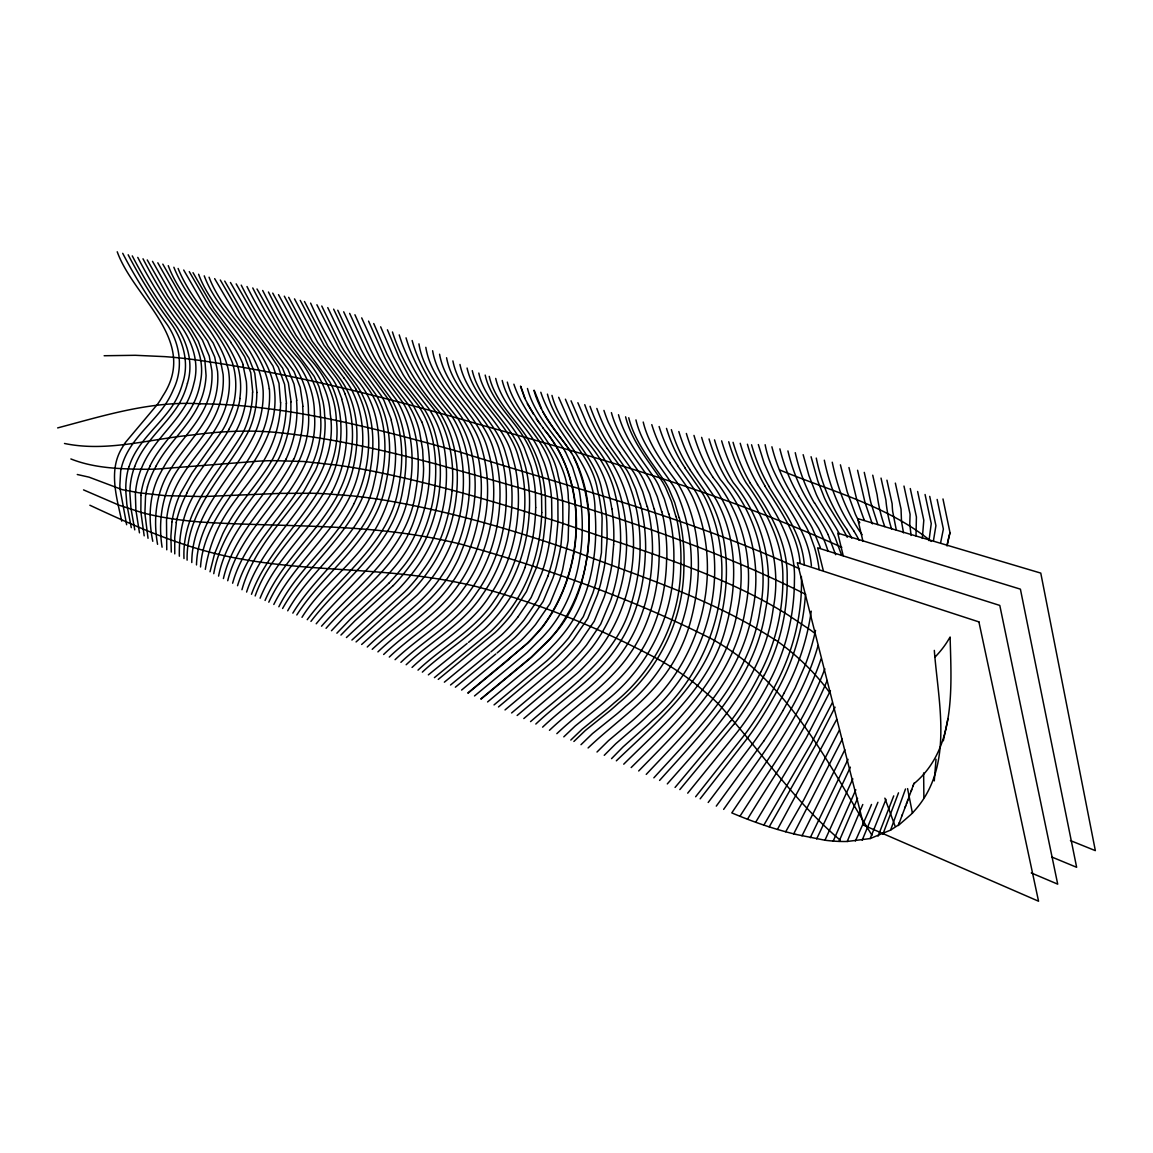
<?xml version="1.0" encoding="UTF-8"?>
<svg xmlns="http://www.w3.org/2000/svg" width="1153" height="1153" viewBox="0 0 1153 1153"><rect width="100%" height="100%" fill="white"/><g stroke="black" fill="none" stroke-linecap="round" stroke-linejoin="round"><path stroke-width="1.5" d="M252.752 392.078L250.777 372.678L244.667 356.724L234.592 340.726L209.399 306.64L189.265 271.618M179.364 556.207C178.816 535.453 182.895 514.454 193.185 496.266A164.346 131.456 -66.7 0 1 196.414 490.356L236.134 431.063A78.678 66.989 -70.7 0 0 246.367 381.557L242.995 365.069M280.525 402.7L278.983 383.329L272.973 366.005L262.956 350.771L236.379 315.677L214.66 278.637M535.713 507.608L535.453 493.988A131.658 101.853 -69.6 0 0 530.942 466.115L524.24 447.753A144.413 111.971 -69.3 0 0 517.538 435.243C504.683 414.446 484.101 397.929 478.812 373.053M659.17 555.328C658.767 589.558 650.076 624.364 630.547 652.814C609.461 684.392 576.529 704.613 549.462 730.296M666.621 558.11C666.232 592.455 657.412 627.318 637.912 655.898C616.769 687.491 583.951 707.956 556.841 733.668M541.766 512.638L541.564 496.237A134.195 103.626 -69.5 0 0 535.612 463.549A140.363 108.512 -69.4 0 0 523.736 437.275C510.822 416.579 490.601 399.846 485.197 375.085M673.655 560.733C674.476 614.996 648.39 667.227 606.06 700.808A245.488 184.451 -70.8 0 1 599.027 706.789L575.261 725.929L563.803 736.853M680.731 563.385C681.466 617.186 655.985 669.1 614.29 702.797A225.801 168.453 -70.4 0 1 606.103 709.888L582.279 729.056L570.807 740.053M683.859 564.552C684.478 617.806 659.703 669.417 618.584 703.085A222.63 165.773 -70.3 0 1 609.245 711.271L585.378 730.44L573.891 741.465M645.334 551.61C644.714 585.191 635.98 619.305 616.797 647.179C595.77 678.627 562.794 698.487 535.814 724.041M652.209 554.175C651.632 587.843 642.884 622.029 623.658 649.989C602.601 681.495 569.625 701.528 542.616 727.154M929.001 540.627L931.249 523.592L925.066 494.493M923.884 797.717L923.639 772.928M183.99 558.571C181.742 507.997 220.713 471.491 243.903 430.862A80.436 68.358 -70.6 0 0 252.536 392.106M613.655 544.706L612.056 562.938A142.381 106.898 -69.3 0 1 610.441 572.767L607.343 586.286A167.733 126.787 -69.1 0 1 604.143 597.182L594.184 621.308L579.815 642.394A206.401 157.356 -70.4 0 1 573.646 649.629L567.074 656.72A181.007 137.149 -70.1 0 1 558.038 665.468L505.028 709.931M805.457 593.925C803.425 626.67 794.129 658.882 778.679 687.808A275.365 198.273 -70.1 0 1 747.461 738.165L700.159 798.827M187.117 560.156C185.892 508.891 226.752 473.134 248.702 430.977M936.02 759.236L934.276 780.898M191.787 562.534C191.888 510.188 235.688 475.54 255.836 431.15A83.477 70.751 -70.6 0 0 263.129 390.651C259.8 343.853 214.098 316.599 198.604 274.255M140.983 495.372L140.853 511.932L144.183 535.842M933.411 540.872L935.919 525.682L929.722 496.381M452.077 490.832C449.238 518.36 440.72 545.672 424.333 568.227A156.995 126.196 -69.6 0 1 404.89 591.691L351.924 640.045M196.486 564.927C197.956 511.557 244.94 478.063 262.985 431.323M913.81 783.838C956.37 748.456 951.355 686.929 950.115 637.018L947.435 641.428A144.154 76.92 -13.2 0 1 935.213 656.893M171.984 521.79L170.903 536.044L171.293 552.1M940.661 542.559L943.37 529.083L937.144 499.436M811.251 611.176C807.518 637.292 799.591 662.788 787.585 686.28A272.54 195.477 -70.1 0 1 784.069 693.14M200.521 566.973C204.874 498.817 284.416 458.779 274.097 387.091C265.968 343.897 224.302 317.781 209.068 277.21M176.351 522.64L174.737 537.312L174.766 553.872M947.953 718.578L943.327 740.788M210.019 571.787L214.53 553.901L222.745 533.81A137.87 109.477 -66.3 0 1 227.055 525.581C239.939 501.598 259.785 482.3 272.958 458.534A101.839 85.999 -70.2 0 0 286.232 403.665M947.319 544.302L950.014 532.686L942.981 498.961M213.752 573.675C221.477 528.535 256.845 496.784 278.723 458.692A100.743 84.904 -70.2 0 0 290.801 401.965M218.566 576.111C227.617 530.25 264.974 498.687 286.146 458.88M187.449 383.272C194.007 362.229 186.786 340.034 174.175 322.926C158.35 301.798 144.442 279.314 132.264 255.894M241.943 589.731C248.284 566.8 261.342 546.551 275.639 527.8A263.288 199.267 -65.6 0 1 280.871 520.983L303.455 491.927L315.619 470.02A99.144 82.439 -70 0 0 325.103 422.502L324.324 410.05A125.216 104.764 -69.5 0 0 323.099 401.95L318.992 386.601L314.207 376.411L281.577 332.179L257.004 288.985M147.469 486.926L146.662 490.155A62.478 52.188 -66.8 0 0 145.537 496.266L144.889 513.445L148.031 538.278M223.408 578.561C234.16 532.052 272.915 500.488 293.597 459.081M818.082 645.478C800.759 707.02 759.654 757.881 723.652 809.377M227.718 580.737C242.735 518.98 313.659 480.21 308.413 412.082C308.773 390.291 299.722 369.724 285.54 353.539C268.087 332.583 253.501 309.48 241.236 285.137M232.618 583.216C249.365 521.992 320.174 483.021 314.423 414.46C314.625 392.712 305.92 371.972 291.695 355.801C273.982 334.629 259.339 311.195 246.987 286.535M246.598 592.051C266.516 529.429 341.259 486.595 330.248 413.841C329.181 392.063 318.185 372.707 304.147 356.681C287.27 336.662 274.529 313.702 262.682 290.484M820.994 659.069C801.796 715.71 764.612 763.675 731.795 812.894A636.096 345.741 58.5 0 0 777.453 829.425A683.873 374.509 59.2 0 0 795.844 834.383M129.093 466.648C136.861 441.772 159.085 426.034 172.993 405.02A69.324 60.201 -71.2 0 0 177.36 397.194A71.414 62.031 -71.2 0 0 182.65 383.185C189.827 361.711 182.592 338.78 169.549 321.283C153.998 300.256 140.262 277.974 128.17 254.784M795.844 834.397L824.957 840.22A334.5 172.172 54.3 0 0 847.196 841.474L870.184 838.562L890.606 830.088L905.523 788.983M547.963 576.068L537.846 599.762L524.082 619.91A188.89 146.705 -70.2 0 1 519.369 625.502L516.429 628.817A150.971 116.165 -69.7 0 1 509.006 636.485L490.933 651.906M882.924 834.109L898.504 792.832M912.974 786.144L914.07 783.146M913.392 785.02L906.445 803.828M911.129 791.232L911.735 789.546M237.532 585.71C256.168 524.788 327.092 484.894 320.448 415.512C320.375 393.303 310.863 372.491 296.321 356.09C278.867 335.379 264.945 312.074 252.752 287.947M898.475 824.971L890.606 830.088M898.691 824.409L899.311 822.723M907.382 801.349L907.771 800.312M824.842 668.812C804.837 722.268 770.29 768.446 739.967 816.252M905.451 806.451L906.806 802.892M901.949 815.719L902.352 814.667M905.004 807.648L905.725 805.745M905.264 806.97L898.273 825.548L910.956 814.508A236.307 121.166 52.8 0 0 914.516 810.732C954.223 766.529 938.355 703.431 934.319 650.393M251.484 594.285C273.29 533.32 345.41 490.515 336.244 418.842C335.364 396.791 325.477 376.368 310.993 360.096C293.583 339.558 280.51 315.936 268.433 291.997M893.734 795.887L878.082 836.127M134.742 466.489C143.462 442.19 165.066 426.279 178.427 404.919A69.367 60.129 -71.2 0 0 182.52 397.18A71.212 61.758 -71.2 0 0 187.449 383.272M885.994 799.375L870.184 838.562M877.923 802.286L862.17 840.191M255.159 595.957C272.843 545.542 323.244 513.907 337.022 461.733C343.176 437.174 342.556 410.295 332.338 386.889A80.393 66.24 -70.7 0 0 329.801 381.888L295.961 335.336L272.728 293.121M847.21 841.488L862.79 804.491M871.495 804.463L870.76 806.25A269.009 182.909 -67.8 0 1 867.632 813.542L855.353 841.041M827.148 680.486C806.682 729.964 775.047 773.62 747.475 819.206M839.024 841.416L857.573 798.323M833.215 841.085L855.8 789.762M260.088 598.205C276.259 557.951 310.95 529.631 331.805 492.23M824.957 840.22L852.831 778.837M830.448 690.733L806.293 737.819L755.676 822.248M816.67 838.923L850.381 767.163M265.06 600.482C282.427 559.969 318.732 531.908 338.723 493.008M832.336 702.71L810.761 744.42L763.862 825.101M810.271 837.683L848.046 759.337M835.075 707.178L816.425 743.671L769.224 826.86M268.793 602.183C291.478 552.734 343.58 519.383 354.043 463.78C359.347 437.809 358.035 409.358 344.747 385.88A126.916 104.707 -69.1 0 0 338.55 376.599L312.276 341.23L288.668 297.33M760.865 671.925C775.81 642.552 783.334 609.418 782.873 576.5C782.873 541.535 765.823 510.52 746.121 482.848A205.609 137.769 -76.2 0 1 728.725 441.758M354.086 503.486C371.223 468.277 375.056 424.03 355.715 388.878M836.718 719.386L777.453 829.411M801.984 835.853L844.846 749.753M764.468 674.779C780.149 644.844 787.758 610.845 787.182 577.105C787.73 541.867 769.527 511.183 750.243 483.193M785.683 831.76L803.598 800.24L839.456 729.95M842.281 739.159L793.696 833.85M287.702 610.802C312.996 565.273 364.074 535.078 374.408 481.06C381.441 451.457 381.239 418.366 365.415 391.501A130.664 107.013 -69 0 0 359.765 383.214C339.083 359.347 323.474 331.862 310.618 303.109M273.809 604.475C297.633 556.236 348.955 523.188 359.549 468.075C365.04 442.997 364.031 415.786 352.904 392.323A88.738 72.668 -70.4 0 0 350.253 387.365A127.378 104.88 -69.1 0 0 343.998 378.083M186.858 492.936C198.057 469.876 216.476 451.486 229.072 429.32M149.904 466.115C160.901 443.329 181.266 426.913 193.012 404.631A66.254 57.146 -71.1 0 0 196.327 397.151A69.079 59.625 -71.1 0 0 200.622 380.821C204.657 360.197 195.895 339.962 183.803 323.748C168.035 303.542 154.848 281.491 143.001 258.791M278.853 606.766C294.289 575.678 321.37 552.936 341.187 524.932A142.597 117.995 -69.9 0 0 354.13 503.515M282.6 608.481C309.408 560.185 363.714 525.927 370.704 467.397C375.143 441.383 373.269 413.221 359.765 390.017A133.402 109.535 -68.9 0 0 353.467 380.721L327.928 346.174L304.493 301.509M292.833 613.137C319.929 568.213 371.05 537.039 380.922 482.213C387.437 452.61 387.163 419.62 371.122 392.957A103.856 84.558 -70 0 0 369.291 390.118L339.904 350.08L316.902 304.752M156.102 465.971C169.376 440.662 194.208 422.445 202.784 394.542A67.868 58.472 -71.1 0 0 206.07 375.59L204.744 358.698L198.345 341.331L190.778 328.605L167.776 296.033L147.253 259.944M296.811 614.953C324.93 570.807 375.59 539.373 385.621 484.635C391.876 456.329 391.645 425.313 378.328 398.967A88.867 72.077 -70.5 0 0 375.532 394.081L344.3 351.132A207.223 161.161 -79.2 0 1 340.265 344.098L321.773 306.021M783.06 710.45L795.138 687.981L805.457 664.431A168.05 116.756 -69.9 0 0 815.531 630.388M374.696 529.789C355.614 563.14 322.033 584.758 302 617.316M307.231 619.694C338.737 576.716 389.973 543.524 398.679 487.042C404.083 458.764 402.945 428.123 389.642 402.094A88.954 71.846 -70.5 0 0 386.788 397.223L356.868 356.363A202.611 157.096 -79 0 1 351.535 347.024L333.621 309.148M763.963 740.803L716.272 806.12M310.935 621.381C343.19 579.109 394.24 545.96 402.829 489.521C408.479 460.811 407.225 429.622 393.634 403.233A90.006 72.596 -70.4 0 0 390.781 398.361L361.523 358.554A202.467 156.765 -78.9 0 1 355.513 348.062L337.771 310.243M316.21 623.787C350.238 582.337 401.028 547.992 409.2 490.904C414.619 462.194 413.033 431.107 399.342 404.833A91.534 73.691 -70.4 0 0 396.459 399.976L367.865 361.22A201.66 155.842 -78.9 0 1 361.192 349.561L343.695 311.8M733.726 724.444L679.838 789.589M730.425 721.317L675.067 787.441M708.187 802.474L753.442 742.633A318.257 231.104 -70.3 0 0 784.083 693.155M517.697 617.331L531.115 597.542L541.535 573.733A147.397 113.657 -69.2 0 0 549.779 540.08L551.408 525.119A187.435 146.013 -68.8 0 0 551.855 516.385L551.638 499.926A139.398 107.315 -69.4 0 0 544.057 462.439L538.494 448.935A132.696 102.084 -69.6 0 0 532.225 437.938C519.153 418.683 501.108 401.893 495.704 378.415M321.528 626.209C357.243 585.537 407.903 550.067 415.599 492.288C420.73 463.592 419 432.548 405.092 406.447A94.416 75.867 -70.3 0 0 402.166 401.604L373.543 362.748A199.772 154.127 -78.8 0 1 366.899 351.06L349.647 313.371M695.634 796.766L744.434 735.009A260.074 186.786 -70 0 0 775.594 684.752C793.091 651.676 802.647 613.987 801.378 576.486M687.707 793.163L735.715 734.057A245.618 176.207 -70.1 0 0 770.406 679.578C786.144 649.096 794.316 614.823 794.417 580.55C795.945 544.533 776.949 513.186 757.507 484.563M326.068 628.299C356.724 593.046 399.947 565.157 414.705 518.446A138.418 111.971 -69.2 0 0 422.027 487.805L423.252 476.621A121.022 97.457 -69.5 0 0 423.583 468.349L422.647 449.742L419.433 431.136A102.286 82.108 -70.1 0 0 411.967 411.117A97.14 77.914 -70.2 0 0 407.585 403.68L384.252 372.895A219.43 168.28 -79.1 0 1 377.089 361.768L375.734 359.448A193.992 149.587 -78.6 0 1 370.675 349.921L354.922 314.755M667.299 783.91C712.28 732.616 764.295 679.088 773.259 608.15C781.993 563.586 767.595 517.812 739.678 482.747A205.22 137.899 -76.2 0 1 721.634 440.85M659.588 780.422C704.108 730.584 755.763 679.247 765.578 609.879C774.6 565.056 762.205 517.899 733.294 482.631A202.784 136.731 -76.2 0 1 714.514 439.869M653.852 777.828C698.531 728.638 750.517 678.007 760.216 608.899C769.022 564.249 757.204 517.034 728.148 481.954A199.469 134.887 -76.2 0 1 709.037 438.933M331.473 630.734L344.949 616.307L382.998 580.074A191.672 156.837 -70.2 0 0 393.115 568.645C422.906 534.733 434.868 487.099 427.532 442.882A114.032 91.548 -69.8 0 0 421.839 422.012M646.242 774.384C690.229 727.356 741.076 678.843 752.318 612.214C762.32 565.806 750.934 516.14 720.452 479.605A192.551 130.808 -76.1 0 1 701.629 437.376M638.69 770.968C683.325 724.963 734.317 677.013 745.112 610.456C754.984 563.788 743.44 513.777 712.727 477.097M631.167 767.552C676.364 722.686 727.759 675.283 737.747 608.798C747.49 561.857 736.205 511.384 705.045 474.589A181.742 124.524 -76.1 0 1 686.366 433.47M623.73 764.18C663.955 724.142 711.315 684.911 725.871 627.246C737.531 585.796 737.416 538.97 716.532 500.416A160.815 115.401 -69.4 0 0 713.909 496.107L697.45 472.125M336.878 633.199L350.512 619.017L388.82 583.245M616.336 760.821C657.498 721.331 706.083 682.028 719.501 623.485C730.108 582.207 729.892 535.986 709.052 497.851A177.331 127.911 -69 0 0 705.059 491.481L689.898 469.675M611.551 758.631L623.009 746.942L646.674 725.857A264.541 196.053 -70.7 0 0 652.512 720.394C715.033 667.083 742.806 571.081 704.195 496.194A176.798 127.767 -69 0 0 700.188 489.823L685.012 468.089M604.244 755.316L615.716 743.786L639.483 723.248A238.642 176.279 -70.4 0 0 648.793 714.543C710.003 661.678 734.461 566.786 696.801 493.671A178.787 129.64 -69 0 0 692.103 486.292L677.56 465.682M597.009 752.015L608.481 740.644L632.348 720.654A223.567 165.009 -70.2 0 0 643.965 709.873C703.186 658.68 724.704 568.17 692.405 496.612A130.505 94.33 -70 0 0 689.451 491.149A173.642 126.21 -69.1 0 0 684.767 483.799L670.167 463.275M340.942 635.044L354.692 621.02L393.187 585.58M580.982 744.694L592.469 733.596L616.394 714.384A206.315 152.628 -70 0 0 625.733 706.112C688.082 656.201 708.49 563.341 676.076 491.092A124.711 90.669 -70.1 0 0 672.862 485.226C659.055 464.371 641.832 444.899 635.937 419.894M346.419 637.537L399.024 588.621A164.274 132.624 -69.7 0 0 416.968 567.089C441.902 533.19 451.255 488.656 444.164 447.364A114.306 91.173 -69.8 0 0 441.296 435.546A118.038 94.215 -69.7 0 0 432.087 413.97A116.727 93.148 -69.7 0 0 428.484 408.162L407.542 381.239A147.656 113.974 -77.4 0 1 403.074 374.624L393.202 356.263L380.663 326.818M588.102 747.951C611.566 725.453 639.007 707.106 659.588 681.538A109.91 78.966 -69.3 0 0 665.771 673.64L669.662 667.991A121.18 87.325 -69.4 0 0 688.745 627.736C702.292 582.654 703.258 531.173 680.818 488.728A138.605 100.715 -69.8 0 0 676.436 481.594C662.86 463.29 648.663 444.64 643.215 422.041M356.075 641.933L409.301 593.982A152.427 122.146 -69.6 0 0 429.867 569.063C449.497 540.44 458.649 505.028 457.15 470.482A148.852 119.148 -69.1 0 0 456.53 462.8L455.132 452.841A123.803 98.538 -69.6 0 0 444.64 421.018A120.215 95.627 -69.7 0 0 438.861 411.102C418.928 387.538 401.748 361.754 392.452 331.963M361.638 644.469L417.271 595.006A147.411 117.678 -69.5 0 0 434.681 574.064C458.923 539.085 468.608 494.017 460.724 452.149A120.762 95.829 -69.6 0 0 457.741 440.316A124.783 99.115 -69.6 0 0 444.842 412.803C425.298 389.555 408.076 364.362 399.226 334.889M530.539 721.619C569.423 687.62 617.777 656.331 631.556 602.947C644.181 560.992 643.633 513.82 624.537 473.869A115.386 85.538 -70.2 0 0 621.308 468.147L607.256 448.488M367.245 647.02C390.968 623.6 420.73 606.118 439.97 578.287A120.777 95.497 -69.2 0 0 459.845 539.532C471.404 505.418 473.998 467.023 460.58 433.052A128.387 101.795 -69.5 0 0 450.852 414.518C431.712 391.588 414.403 367 406.029 337.829M377.925 651.877C402.08 628.529 432.389 611.277 451.702 583.115C467.455 561.035 476.405 534.704 480.052 507.983C482.732 487.114 481.291 465.61 475.324 445.418C464.573 407.11 425.27 384.28 418.943 343.868M523.822 718.55L577.076 673.467A189.942 143.116 -70.2 0 0 597.023 652.324C642.279 595.179 647.712 503.89 600.382 446.312A221.16 156.837 -77.3 0 1 595.87 439.581L591.604 432.519A262.019 184.336 -77.9 0 1 587.309 424.708L577.869 402.728M383.632 654.486C407.571 631.383 437.765 614.563 457.049 586.791C473.422 564.264 482.992 537.284 486.436 509.77C488.901 488.886 487.517 467.397 481.507 447.205C471.101 409.373 432.245 387.004 425.817 347.327M372.217 649.312C400.538 622.692 436.165 601.794 454.671 566.195A105.629 83.002 -69.2 0 0 458.75 558.153L465.322 541.492A164.951 131.759 -69.1 0 0 472.615 513.027C476.477 492.807 475.814 471.822 471.375 451.745A119.854 94.69 -69.7 0 0 468.464 441.325L467.124 437.549A127.507 100.873 -69.5 0 0 457.323 417.732M517.149 715.494L570.317 670.628A189.827 143.419 -70.2 0 0 592.08 647.337C635.389 590.278 640.333 500.69 593.536 444.136A234.145 166.104 -77.6 0 1 580.406 422.647L571.052 400.797M389.282 657.051C413.495 633.804 444.222 617.1 463.463 588.852C479.879 566.296 489.42 539.258 492.605 511.644C494.997 490.717 493.715 469.185 487.618 448.964C477.544 411.607 439.192 389.671 432.62 350.743M395.075 659.689C419.533 636.297 450.737 619.68 469.948 591.013C486.292 568.343 495.776 541.247 498.874 513.589C501.252 492.619 500.056 471.029 493.873 450.78C484.13 413.913 446.326 392.395 439.567 354.23M511.615 712.958L564.711 668.264A191.038 144.702 -70.2 0 0 586.488 645.06L600.713 624.104L610.874 599.776A151.432 113.657 -69.2 0 0 618.873 565.402L620.3 550.154A171.437 129.309 -69 0 0 615.529 495.732C611.364 475.685 600.67 458 587.857 442.334A229.173 163.135 -77.5 0 1 574.655 420.96L565.402 399.197M400.898 662.341C425.543 638.82 457.064 622.231 476.29 593.262C492.576 570.461 502.16 543.308 505.201 515.55C507.536 494.522 506.441 472.874 500.171 452.596C490.746 416.233 453.547 395.104 446.571 357.747M406.159 664.748C430.963 641.111 462.785 624.522 482.012 595.294C498.255 572.378 507.94 545.167 510.923 517.308C513.215 496.251 512.206 474.56 505.864 454.239C496.698 418.337 460.105 397.54 452.884 360.918M412.053 667.428C437.65 643.23 470.568 626.252 489.722 595.654C505.187 573.041 514.469 546.479 517.322 519.297C519.571 498.182 518.677 476.434 512.235 456.084C503.342 420.701 467.469 400.264 459.961 364.463M418.006 670.138C443.17 646.256 475.656 629.711 494.868 599.848C511.082 576.716 520.853 549.361 523.721 521.315C525.984 500.143 525.191 478.322 518.648 457.943C510.03 423.093 474.935 402.974 467.066 368.038M422.344 672.127C448.286 647.698 481.795 630.72 500.935 599.546C516.645 576.356 525.883 549.131 528.55 521.315C530.711 499.768 529.731 477.558 522.568 456.963C513.503 423.713 480.066 404.242 472.269 370.646M498.485 706.948L551.408 662.672A174.045 132.004 -70 0 0 558.196 656.259L567.002 646.948A216.995 166.306 -70.6 0 0 573.2 639.728L587.713 618.541L597.47 594.602A177.432 134.858 -69.1 0 0 600.627 583.764L603.711 570.288A140.882 106.033 -69.3 0 0 605.311 560.502L606.91 542.314A189.668 144.514 -68.8 0 0 607.112 533.666L606.838 522.54A147.944 111.61 -69.4 0 0 605.873 511.759L604.258 501.324A185.503 141.07 -68.7 0 0 602.039 491.164C595.697 454.08 561.295 431.308 551.97 395.407M494.046 704.901L546.897 660.77A170.514 129.467 -69.9 0 0 553.671 654.385L562.462 645.118A224.705 172.864 -70.7 0 0 568.688 637.912L583.303 616.639L592.916 592.858A185.186 141.3 -69 0 0 596.043 582.034L601.448 552.777L602.111 518.173A142.727 107.748 -69.4 0 0 601.333 510.159L599.704 499.753A186.152 141.833 -68.6 0 0 597.485 489.607C591.201 452.567 556.654 429.968 547.43 394.124M487.575 701.946L540.339 658.017A165.441 125.792 -69.9 0 0 547.099 651.676L555.89 642.466A237.547 183.788 -70.9 0 0 562.145 635.274C590.595 601.088 598.321 553.771 595.02 510.462C595.164 461.877 554.55 434.868 540.815 392.265M428.354 674.865L467.181 643.417M434.407 677.633L490.601 631.57A140.94 108.915 -69.5 0 0 507.363 613.137C524.255 591.878 534.646 565.936 539.114 539.273A167.084 130.03 -69 0 0 541.737 512.638M438.255 679.391L495.17 632.565A145.206 112.144 -69.6 0 0 511.341 614.736L526.489 591.518L536.563 567.262A144.37 111.51 -69.2 0 0 543.51 537.745L545.196 522.813A180.949 141.098 -68.9 0 0 545.657 514.079L545.455 497.664A137.366 105.975 -69.5 0 0 529.948 442.723A137.711 106.263 -69.5 0 0 525.955 435.892C512.97 416.536 494.522 399.947 489.247 376.368M444.366 682.172L501.396 635.159A153.709 118.658 -69.7 0 0 517.668 617.302M480.873 698.877L531.288 657.095L549.059 639.713A251.556 195.808 -71.2 0 0 555.342 632.536C593.046 584.139 599.387 512.48 573.646 457.078M481.161 699.006L531.591 657.224L549.361 639.829A250.878 195.232 -71.1 0 0 555.645 632.666C582.121 601.635 589.731 558.744 589.197 519.009C588.318 497.692 583.562 476.29 573.949 457.164C564.711 441.167 551.206 428.037 542.76 411.52M450.535 684.997L489.593 652.958M455.363 687.202L495.819 653.996M461.604 690.056L520.94 640.52A159.128 122.117 -69.8 0 0 524.687 636.73L530.697 630.215A224.662 175.184 -70.7 0 0 535.554 624.551L549.938 603.711L559.522 580.262A187.593 145.192 -69 0 0 562.65 569.582L568.141 540.642L569.063 506.326A127.623 97.313 -69.7 0 0 568.328 498.384C567.737 452.697 527.267 424.578 513.878 384.194M467.887 692.924L527.613 643.302A167.358 128.329 -69.9 0 0 531.374 639.511L537.399 632.997A250.187 195.722 -71.1 0 0 542.357 627.304C584.715 571.715 590.552 482.559 542.991 428.037M468.176 693.054L509.424 658.954M474.503 695.951L527.065 652.439L542.587 637.105A253.775 198.143 -71.2 0 0 549.188 629.596C579.916 591.965 587.007 538.898 579.541 492.014A183.111 140.551 -68.6 0 0 577.624 483.482L572.537 467.109L565.46 451.918M497.159 652.929L514.598 637.883A153.594 118.024 -69.7 0 0 518.346 634.092L524.312 627.563A202.928 157.817 -70.4 0 0 529.097 621.928L543.121 601.491L553.008 577.898A171.033 132.134 -69.1 0 0 556.222 567.204L559.364 553.93A141.689 108.584 -69.3 0 0 561.035 544.259L562.895 523.303L562.765 504.005A128.79 98.481 -69.6 0 0 562.03 496.078L560.416 485.831A159.287 122.607 -69.1 0 0 558.153 475.886C551.768 439.091 516.342 417.573 507.306 382.104M509.136 658.839L527.325 643.172A168.756 129.453 -69.9 0 0 531.086 639.382L537.111 632.882A247.16 193.243 -71.1 0 0 542.054 627.189C583.778 572.45 590.019 485.384 544.937 430.559M468.522 642.38L484.447 629.005A132.393 102.343 -69.4 0 0 524.946 567.708M57.65 427.907C104.26 415.584 151.187 400.682 200.06 403.795M104.145 355.744L135.305 355.297L164.879 356.637A821.368 330.594 -27.2 0 1 196.183 359.909C292.113 373.63 386.313 397.194 479.216 424.434C602.082 458.779 725.468 494.334 841.791 547.329M77.28 474.503L88.997 477.14L122.261 489.665L138.994 492.807L165.167 495.646L202.697 496.583L280.381 493.383L312.42 493.268A499.825 241.265 -24.6 0 1 325.766 493.787L351.593 495.804A772.222 387.019 -27.8 0 1 393.144 501.67C454.412 512.71 514.224 530.308 572.955 550.831C641.745 577.163 713.476 599.373 775.479 640.203M64.496 443.473C106.739 452.322 149.501 439.091 191.629 435.056C221.736 431.063 252.305 429.593 282.528 433.081C334.586 438.673 385.635 450.737 436.165 464.054C561.799 499.552 688.413 535.468 805.529 594.256M779.543 469.876C830.261 490.919 885.922 505.259 929.534 540.036M70.881 458.952C94.46 468.334 120.33 468.997 145.393 469.285A266.098 98.697 -19.1 0 0 158.163 468.983L259.497 461.085A303.138 135.204 -22.5 0 1 273.117 460.638L303.484 461.488L335.84 464.99A1070.085 520.983 -30.9 0 1 367.288 470.093C433.024 482.992 497.202 502.492 560.978 522.741C633.545 548.136 708.706 568.977 775.738 607.545A1343 774.355 -34.9 0 1 787.686 614.765L810.746 630.244A619.593 359.736 -23.4 0 1 814.422 632.997M1070.431 840.58L1095.35 850.64L1040.77 573.099L857.616 518.605L862.992 541.377M1051.781 857.01L1076.643 867.301L1020.405 589.154L837.755 533.118L843.232 555.789M89.862 505.23C138.144 527.757 187.535 549.75 240.4 558.888C303.21 570.447 367.476 568.314 430.53 577.768A715.134 390.031 -27.9 0 1 474.445 586.084C538.653 602.76 600.439 628.544 658.939 659.646M1031.258 872.936L1057.705 884.149L999.795 605.426L817.65 547.805L823.271 570.519M83.549 489.895L118.831 505.1L142.035 512.653A408.767 156.693 -17.6 0 0 207.439 522.468C287.875 527.108 369.479 523.448 448.603 541.333A777.67 409.387 -28.2 0 1 460.926 544.173C547.156 568.573 632.363 598.767 712.395 639.31A548.583 316.311 -23.6 0 1 745.732 661.606C801.854 707.697 834.599 774.557 871.942 835.248M799.533 568.789C689.998 518.619 573.156 487.863 458.606 451.616C386.731 431.453 314.092 412.025 239.449 405.597A717.613 313.155 -26.6 0 0 200.06 403.795M930.111 540.498L931.264 541.42M840.105 840.076C794.287 801.076 760.461 751.151 720.841 706.501A572.854 331.516 -25.1 0 0 711.704 697.608L695.374 683.844A704.065 407.398 -27.3 0 0 658.954 659.646M543.279 428.138L536.26 418.827M344.026 378.054L317.752 342.6L294.505 298.872M581.083 440.187C593.925 455.781 604.619 473.436 608.755 493.455A184.682 140.046 -68.7 0 1 610.946 503.645L611.839 508.848M619.593 452.48L633.646 472.24A116.251 85.769 -70.2 0 1 636.874 477.991L642.74 491.769L647.164 506.657M539.863 423.598L527.281 403.723M231.306 342.772L204.83 306.698L183.716 270.047M457.323 417.732C438.544 394.312 420.081 370.171 412.154 340.524M571.614 453.028C558.023 432.865 540.454 414.431 533.969 390.334M854.042 531.173C838.966 510.001 829.569 485.543 824.309 460.177M862.098 534.675C846.677 513.157 837.496 488.022 832.25 462.209M846.691 529.068C831.659 507.81 821.469 483.597 816.266 458.087M814.638 502.953L828.56 525.292A208.088 143.26 -68.9 0 1 835.204 537.774L841.69 555.429M533.378 414.1L524.716 398.217L520.507 386.298M798.582 495.704L818.5 528.132A175.544 121.051 -69.5 0 1 820.187 531.403L824.438 540.959A156.289 107.445 -69.8 0 1 828.013 551.163M789.863 491.423L810.617 524.975A182.088 126.052 -69.3 0 1 812.332 528.218L820.417 547.704M764.814 485.946C779.803 510.073 797.732 533.882 800.124 563.284M768.676 486.191C783.881 510.851 802.272 535.107 804.333 565.201M858.999 521.387L859.763 522.741M162.818 264.138L183.86 301.135L213.233 343.09L220.137 358.655L223.134 374.566A71.255 61.066 -70.9 0 1 221.29 397.814A69.036 59.134 -70.9 0 1 219.401 404.732C211.763 428.902 193.228 447.061 179.306 467.57C162.688 490.328 157.716 519.672 162.097 547.185M157.817 262.798L178.441 299.117L207.67 341.072L214.703 356.94L217.557 371.396A68.618 58.875 -71 0 1 215.899 394.946L215.28 397.511A63.04 54.004 -71 0 1 213.031 404.559C203.764 428.585 184.394 446.557 171.206 468.291C156.275 490.457 152.859 518.389 157.572 544.317M152.513 261.356L173.426 298.108L202.424 340.092L209.255 356.046L211.878 370.733A67.696 58.198 -71 0 1 210.754 389.368C205.09 420.557 178.095 440.763 163.495 467.484A107.589 88.55 -66.9 0 0 160.916 472.197C149.141 493.095 148.031 518.187 152.787 541.29M236.178 283.883L258.531 322.754L294.029 371.511L300.212 387.437L302.994 406.317M230.441 282.485L253.112 321.572L288.005 369.335L294.015 384.05L296.854 400.451M224.734 281.101L245.949 317.752L282.571 368.124L288.409 382.955L291.075 401.921M220.309 280.02L241.741 316.844L268.966 352.991L278.349 367.187L284.589 384.396L286.477 403.622M168.266 265.666C182.477 303.96 219.401 329.931 228.438 370.185A71.356 61.008 -70.9 0 1 227.905 398.088A68.676 58.688 -70.9 0 1 225.743 406.692C215.611 439.682 185.763 461.387 173.181 493.138A80.105 66.009 -66.8 0 0 166.508 520.522L166.753 549.794M137.769 257.393C149.832 280.611 163.539 302.98 179.45 323.777C191.96 340.654 199.844 362.345 193.891 383.373A70.852 61.325 -71.2 0 1 189.423 397.151A69.281 59.942 -71.2 0 1 185.705 404.775C173.094 426.567 152.239 442.781 142.309 466.302A69.295 57.996 -67 0 0 135.391 494.291L135.895 510.058L139.47 532.845M173.858 267.251C187.896 302.461 218.421 327.697 232.344 362.633A67.278 57.347 -71 0 1 233.929 368.398A71.313 60.85 -70.8 0 1 234.679 398.318A67.292 57.347 -70.9 0 1 232.805 406.778L227.055 421.811A101.55 87.369 -71 0 1 222.875 429.68L191.902 473.321L180.502 493.253A85.394 70.102 -66.8 0 0 171.956 521.79M178.11 268.462C192.234 303.47 222.356 328.677 236.797 363.209A68.315 58.14 -70.9 0 1 237.849 366.568A71.558 60.95 -70.8 0 1 239.81 398.491M122.722 253.314C135.189 277.469 149.876 300.385 165.686 322.465C179.782 341.576 184.076 367.591 173.411 389.44A78.764 68.704 -71.3 0 1 164.418 405.856C150.034 425.976 128.055 441.83 121.627 466.835A45.486 38.568 -66.9 0 0 120.676 471.202L119.854 485.226A87.772 73.662 -67.8 0 0 120.071 489.002L126.628 524.716M117.231 251.786C134.339 299.031 199.152 340.639 162.832 395.926A86.893 76.141 -71.5 0 1 157.572 404.184L125.331 442.579A69.396 58.572 -67 0 0 122.607 447.018C107.95 469.689 116.669 497.044 121.742 521.156M278.493 294.649L302.072 337.757L332.9 379.51A94.387 77.784 -70.2 0 1 335.22 383.329A83.376 68.603 -70.6 0 1 337.786 388.316L341.922 399.024M193.012 272.67L213.651 308.37L238.959 342.427L248.99 358.324L254.77 373.197L256.96 392.496M284.301 296.177L307.505 339.112L335.163 376.382A118.37 97.688 -69.4 0 1 340.668 384.771A86.691 71.227 -70.5 0 1 343.263 389.772L345.122 393.922M204.24 275.855C219.618 317.291 263.086 343.925 269.226 388.849M300.241 300.385L323.892 345.122L349.46 379.568A130.721 107.46 -69 0 1 355.744 388.864M541.579 408.767L534.257 390.42M327.755 307.606L345.914 345.54A204.211 158.595 -79.1 0 0 350.598 353.726L381.182 395.623A87.311 70.65 -70.5 0 1 383.992 400.509L391.458 420.052M828.099 534.632L835.608 554.679M361.696 317.882L378.933 356.191A199.714 153.464 -78.6 0 0 391.602 376.786L412.298 403.665L421.839 422.012M368.556 321.111L384.799 357.689A185.402 142.554 -78.3 0 0 397.353 378.415L418.15 405.294A109.91 87.959 -69.9 0 1 423.958 415.109A112.749 90.265 -69.8 0 1 430.847 432.634A110.486 88.421 -69.9 0 1 433.6 444.481C440.749 488.166 429.738 535.367 400.869 569.423A179.954 146.474 -70 0 1 388.835 583.259M373.731 323.546L387.149 354.547L397.237 373.01A164.101 126.527 -77.8 0 0 401.705 379.611L422.56 406.519A114.954 91.909 -69.7 0 1 433.903 429.291C448.07 475.094 438.5 527.786 409.69 566.008A172.791 140.147 -69.8 0 1 393.216 585.609M387.408 329.787L399.255 357.963L408.926 376.253A136.501 105.355 -77.1 0 0 413.394 382.882L434.407 409.834A117.361 93.465 -69.7 0 1 440.187 419.735L442.204 423.944A129.021 102.977 -69.4 0 1 451.976 490.847M877.837 524.557L870.962 502.996A204.326 128.761 -75.2 0 1 868.252 490.068L864.26 472.37M884.855 798.135L895.016 825.995M525.019 398.304L520.81 386.399M558.657 397.295L569.366 421.796A226.997 162.097 -77.6 0 0 581.098 440.172M611.407 412.63C618.08 436.987 634.179 456.66 648.188 477.054A118.889 87.239 -70.2 0 1 651.416 482.848L657.282 496.712L661.678 511.687M618.484 414.72C624.926 439.264 641.356 458.88 655.293 479.403A120.272 88.017 -70.1 0 1 658.522 485.226L664.387 499.119L668.783 514.137M502.204 380.49C510.491 414.547 544.014 434.94 551.898 469.3A152.729 117.62 -69.2 0 1 555.544 484.058L556.438 489.146A132.754 101.81 -69.6 0 1 557.879 502.218L557.994 521.473L556.077 542.429A151.879 116.957 -69.2 0 1 547.934 576.053M625.589 416.824C631.83 441.556 648.562 461.128 662.456 481.781A121.8 88.896 -70.1 0 1 665.67 487.618L671.536 501.555L675.932 516.616M527.469 388.503C533.248 410.151 547.761 427.648 561.122 445.044A118.745 90.121 -70.1 0 1 565.46 451.918M628.745 417.761C634.871 442.579 651.748 462.122 665.627 482.833A122.694 89.444 -70.1 0 1 668.841 488.67L674.707 502.622L679.088 517.697M896.328 530.178L892.667 511.37A90.813 58.025 -73.8 0 1 892.134 503.76L886.931 480.167M640.218 504.265L635.793 489.42L629.927 475.67A115.041 85.091 -70.2 0 0 626.699 469.934L612.647 450.232A206.445 146.172 -77 0 1 590.033 406.317M758.343 444.554L764.237 463.492L771.948 480.599A246.857 162.141 -76.7 0 0 775.854 487.762C790.929 512.105 808.93 536.145 811.395 565.763M654.155 509.078L649.744 494.147L643.878 480.34A117.563 86.504 -70.2 0 0 640.65 474.56L619.233 443.674L608.308 422.243A165.701 117.707 -76.3 0 1 603.927 410.41M765.145 444.712C771.04 475.901 791.506 500.661 806.567 527.627A159.532 110.371 -69.7 0 1 810.314 535.77L814.465 547.372A137.582 94.82 -70.1 0 1 819.149 569.625M811.063 456.732L817.837 481.046L824.381 497.808A153.897 100.542 -75.2 0 0 828.344 505.634L842.194 528.146A194.742 133.013 -69.2 0 1 847.253 537.269M803.151 454.686L808.902 475.526L816.396 494.68A164.965 107.935 -75.3 0 0 820.345 502.348L835.709 527.353A197.84 135.622 -69.1 0 1 839.326 533.853M840.407 464.832L847.239 491.927L855.339 514.152A133.935 86.634 -74.7 0 0 858.25 520.032M903.52 532.859L901.516 521.459L901.041 509.107L895.348 483.107M848.954 467.527L856.477 498.456L863.395 517.884A132.667 85.495 -74.6 0 0 864.419 520.133M857.573 470.251L864.995 502.434L871.524 521.646A132.826 85.264 -74.5 0 0 872.504 523.866M872.735 475.195L877.116 494.767A146.604 93.177 -74.5 0 0 884.783 526.575M881.022 478.091L885.893 500.027A123.227 78.404 -74.2 0 0 891.615 528.996M907.584 788.609L912.455 813.312M903.981 486.062L910.092 514.252L909.775 524.096L911.086 535.468M910.279 488.541L916.419 516.976L916.001 535.9M917.629 491.495L923.798 520.262L922.299 538.422M131.283 527.656L126.859 504.423L125.706 489.953M134.771 529.876L130.938 508.185L129.885 493.21A67.004 56.252 -67.1 0 1 134.67 466.461M775.738 640.074A596.231 345.525 -23.7 0 1 829.656 692.593M947.017 545.96A80.465 50.083 -72.9 0 1 950 532.672M125.821 489.939A65.361 54.998 -67.2 0 1 128.949 466.605M140.853 495.372A72.74 60.691 -67 0 1 150.02 466.172M147.411 486.912A80.696 67.076 -67 0 1 156.159 466.014M231.119 342.96A124.337 106.58 -68.7 0 1 243.312 364.852M176.135 522.612A93.191 76.184 -66.7 0 1 187.002 493.023M240.083 398.52A79.946 68.243 -70.9 0 1 228.943 429.233M269.384 388.82A86.043 72.812 -70.6 0 1 262.913 431.294M256.816 392.524A81.503 69.194 -70.6 0 1 248.774 431.006M205.306 569.38A125.691 100.383 -66.4 0 1 215.813 533.205L217.052 530.553A109.722 88.003 -66.3 0 1 220.785 523.044C232.978 499.941 251.858 481.291 264.887 458.721A100.96 85.437 -70.3 0 0 280.669 402.685M302.662 406.389A98.452 82.526 -70.1 0 1 293.871 459.211M296.523 400.538A99.634 83.751 -70.2 0 1 286.175 458.908M345.021 393.995A109.074 90.006 -69.8 0 1 338.492 492.879M341.648 399.169A108.18 89.444 -69.8 0 1 331.905 492.288M391.141 420.225A124.942 101.81 -69.5 0 1 374.927 529.948M524.817 567.665A123.241 95.022 -69.3 0 0 527.368 560.199L532.326 540.31A164.908 128.588 -69.1 0 0 535.684 507.608M611.897 508.819A165.989 125.403 -69.1 0 1 613.627 544.706M607.227 448.517A212.743 150.726 -77.1 0 1 584.758 404.674M654.313 508.977A168.497 125 -69.1 0 1 659.415 555.27M647.366 506.527A169.88 126.426 -69.1 0 1 652.454 554.117M619.68 452.38A200.118 141.531 -76.9 0 1 596.836 408.45M640.391 504.149A168.713 125.879 -69.1 0 1 645.608 551.538M676.119 516.486A170.889 125.735 -69.1 0 1 680.904 563.341M668.971 514.022A169.722 125.201 -69.1 0 1 673.856 560.689M661.851 511.572A169.102 125.086 -69.1 0 1 666.852 558.052M679.276 517.596A171.264 125.864 -69.1 0 1 684.017 564.509M685.127 467.959A168.929 117.001 -76 0 1 666.506 428.397M677.69 465.524A164.548 114.406 -76 0 1 659.112 426.524M670.311 463.102A160.181 111.812 -76 0 1 651.791 424.65M697.536 472.009A176.64 121.526 -76.1 0 1 678.829 431.553M689.998 469.559A171.912 118.745 -76 0 1 671.349 429.637M712.799 477.011A186.988 127.565 -76.1 0 1 693.976 435.416M760.793 671.882A223.523 160.195 -70 0 1 730.483 721.389M764.915 485.831A202.683 134.872 -76.1 0 1 747.418 444.236M757.579 484.476A204.124 136.184 -76.2 0 1 740.212 443.271M764.367 674.721A235.543 169.044 -70 0 1 733.812 724.545M750.286 483.136A204.874 137.048 -76.2 0 1 733.063 442.32M783.074 710.464A424.03 315.663 -71.1 0 1 763.949 740.788M768.792 486.047A199.988 132.941 -76.1 0 1 751.569 444.77M828.113 534.603A215.02 148.564 -68.8 0 0 822.075 523.548L807.388 499.998A197.927 129.568 -75.9 0 1 787.917 450.924M798.683 495.588A193.502 127.248 -75.9 0 1 779.875 448.848M790.007 491.25A189.813 125.374 -75.9 0 1 771.89 446.787M814.494 503.112A201.083 131.096 -75.8 0 1 795.253 452.682M853.984 531.259A186.743 126.744 -69.4 0 1 859.129 540.296M846.633 529.141A193.142 131.629 -69.2 0 1 851.764 538.177M978.911 621.899L797.314 562.664L863.712 825.231L1038.55 901.214L978.911 621.899"/></g></svg>
